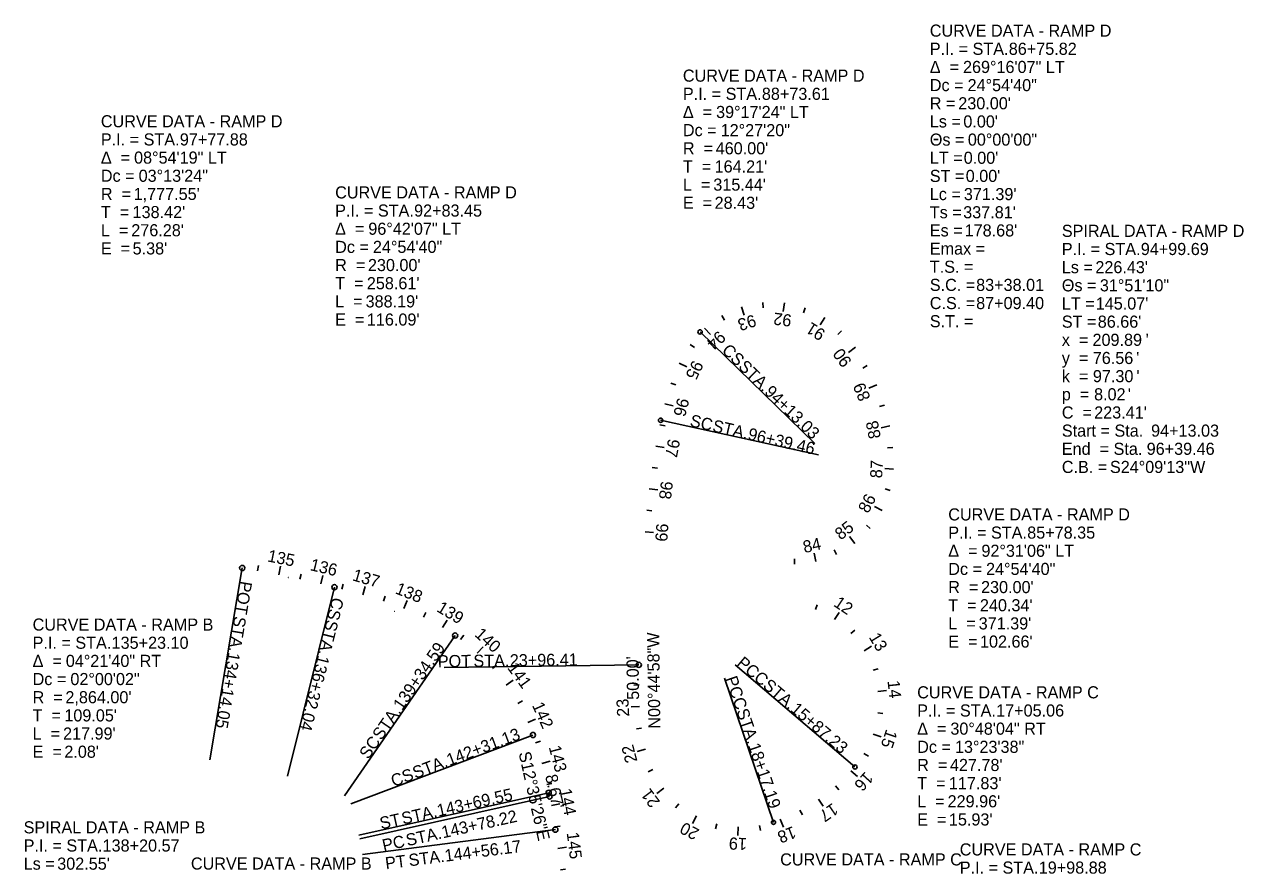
# Model space of a CAD drawing. Extents: x 213054 to 253479, y 525432 to 554138.
# Drawn here: x 213057 to 215878, y 552181 to 554138 of the extents above; entities that cross this region are included whole.
import ezdxf

# ---------------------------------------------------------------- set-up
doc = ezdxf.new("R2010")
doc.units = 0
for name, color, linetype in [('_CIVIL_CONSTRUCTION', 7, 'Continuous'), ('DV_X_Section_VMS_Line', 7, 'Continuous'), ('RW_X_CL', 7, 'Continuous'), ('RW_X_CL_100_Bearings', 7, 'Continuous'), ('RW_X_CL_100_Cardinal_Points', 7, 'Continuous'), ('SC_Scratch1', 7, 'Continuous')]:
    doc.layers.add(name, color=color, linetype=linetype)

msp = doc.modelspace()

# ---------------------------------------------------------------- linework, layer by layer
at = {"layer": 'RW_X_CL'}
for centre in [(213667.9, 552858.6), (213914.2, 552780.5)]:
    msp.add_circle(centre, 0.05, dxfattribs=at)
at = {"layer": 'RW_X_CL_100_Cardinal_Points'}
for p, q in [((214765.4, 553494.8), (214766.4, 553482.8)), ((214815.3, 553493.9), (214812.7, 553474)), ((214716.4, 553484.9), (214722.5, 553465.8)), ((214863.8, 553482.2), (214859.7, 553470.9)), ((214670.8, 553464.7), (214676.8, 553454.3)), ((214908.7, 553460.4), (214898, 553443.5)), ((214630.6, 553435.1), (214644.1, 553420.4)), ((214947.8, 553429.4), (214939.3, 553420.8)), ((214597.6, 553397.7), (214607.4, 553390.7)), ((214979.8, 553391.1), (214963.6, 553379.3)), ((214572.1, 553354.7), (214590.1, 553345.9)), ((215006.9, 553349.1), (214996.5, 553343.2)), ((214553.1, 553308.5), (214564.4, 553304.6)), ((215029.4, 553304.5), (215011, 553296.5)), ((214538.9, 553260.6), (214558.3, 553255.6)), ((215046.8, 553257.6), (215035.4, 553254.1)), ((214527.6, 553211.9), (214539.4, 553209.4)), ((215059.1, 553209.2), (215039.5, 553205.3)), ((214517.9, 553162.8), (214537.6, 553159.2)), ((215066, 553159.7), (215054.1, 553158.7)), ((214509.6, 553113.5), (214521.5, 553111.7)), ((215067.5, 553109.7), (215047.5, 553110.6)), ((214502.7, 553064), (214522.5, 553061.5)), ((215059.9, 553060.4), (215048.3, 553063.5)), ((214497.1, 553014.3), (214509.1, 553013.2)), ((215041.8, 553013.9), (215024.1, 553023.1)), ((214493, 552964.5), (214512.9, 552963.1)), ((215014.2, 552972.4), (215005, 552980.1)), ((214978.2, 552937.8), (214966, 552953.6)), ((214838.8, 552889.9), (214838.8, 552901.9)), ((214888.4, 552895.5), (214884, 552915.1)), ((214935.6, 552911.8), (214930.5, 552922.6)), ((213596.6, 552874.6), (213598.7, 552886.4)), ((213645.7, 552865.2), (213649.6, 552884.8)), ((213694.7, 552855), (213697.2, 552866.7)), ((213743.4, 552844), (213748, 552863.4)), ((213792, 552832), (213795, 552843.7)), ((213840.2, 552819), (213845.8, 552838.2)), ((213888, 552804.2), (213891.8, 552815.6)), ((213935, 552787), (213942.4, 552805.6)), ((214887.1, 552784.6), (214891.5, 552795.8)), ((213980.7, 552766.9), (213985.9, 552777.7)), ((214024.7, 552743.2), (214035, 552760.4)), ((214931.3, 552761.4), (214942.5, 552777.9)), ((214969.4, 552729.1), (214978.1, 552737.4)), ((214066.4, 552715.6), (214073.5, 552725.2)), ((214105, 552683.9), (214118.5, 552698.7)), ((214999.7, 552689.5), (215016.8, 552699.8)), ((214140.2, 552648.4), (214149.1, 552656.4)), ((215020.7, 552644.2), (215032, 552648)), ((214171.6, 552609.5), (214187.8, 552621.3)), ((214479.2, 552610.4), (214467.2, 552610.2)), ((215031.4, 552595.5), (215051.3, 552597.6)), ((214198.9, 552567.6), (214209.3, 552573.7)), ((214480.6, 552560.4), (214460.6, 552559.4)), ((215031.4, 552545.6), (215043.3, 552544.3)), ((214221.8, 552523.2), (214240, 552531.4)), ((214484.9, 552510.6), (214473, 552509)), ((214240, 552476.7), (214251.4, 552480.5)), ((215020.6, 552496.8), (215039.5, 552490.4)), ((214494.3, 552461.5), (214475, 552456.4)), ((214999.5, 552451.6), (215009.8, 552445.4)), ((214254.2, 552428.7), (214273.6, 552433.8)), ((214511.1, 552414.5), (214500.2, 552409.4)), ((214969.3, 552411.8), (214984.2, 552398.4)), ((214265.9, 552380.1), (214277.6, 552382.8)), ((214536.7, 552371.6), (214520.7, 552359.6)), ((214933.7, 552376.8), (214941.6, 552367.8)), ((214894.2, 552346.2), (214905.5, 552329.7)), ((214276.5, 552331.2), (214296.2, 552335.1)), ((214571, 552335.4), (214563.2, 552326.2)), ((214851.4, 552320.4), (214857, 552309.8)), ((214284.7, 552281.9), (214296.6, 552283.5)), ((214612.4, 552307.6), (214603.1, 552289.8)), ((214658.9, 552289.5), (214655.8, 552277.9)), ((214708.2, 552282.1), (214707.5, 552262.1)), ((214758, 552285.6), (214760.2, 552273.8)), ((214805.9, 552299.7), (214813.1, 552281.1)), ((214291.2, 552232.3), (214311, 552234.9)), ((214297.5, 552182.7), (214309.4, 552184.3))]:
    msp.add_line(p, q, dxfattribs=at)
at = {"layer": 'SC_Scratch1'}
for p, q in [((214620.5, 553426.8), (214886.2, 553168.5)), ((214528.9, 553222.4), (214894.1, 553142.5)), ((213561.2, 552880.8), (213486.4, 552437)), ((213774.6, 552836.4), (213666.3, 552399.6)), ((214053.8, 552724.5), (213798, 552354.3)), ((214478.6, 552656.8), (214028.7, 552650.9)), ((214978.6, 552420.7), (214701.3, 552657.1)), ((214790.2, 552292.6), (214677, 552626.1)), ((214233.7, 552494.5), (213812.7, 552335.5)), ((214270.2, 552361.1), (213831, 552263)), ((214272.1, 552352.5), (213832.9, 552254.4)), ((214285.6, 552275.8), (213839.2, 552218.3))]:
    msp.add_line(p, q, dxfattribs=at)
for centre, radius in [((214620.5, 553426.8), 4.94), ((214528.9, 553222.4), 4.99), ((213561.2, 552880.8), 6), ((213774.6, 552836.4), 6), ((214053.8, 552724.5), 6), ((214478.6, 552656.8), 6), ((214233.7, 552494.5), 6), ((214978.6, 552420.7), 4.86), ((214270.2, 552361.1), 6), ((214272.1, 552352.5), 6), ((214285.6, 552275.8), 6), ((214790.2, 552292.6), 4.69)]:
    msp.add_circle(centre, radius, dxfattribs=at)

# ---------------------------------------------------------------- texts
at = {"layer": '_CIVIL_CONSTRUCTION'}
for s, p in [('CURVE DATA - RAMP D', (215151.8, 554109.5)), ('P.I. = STA. ', (215151.8, 554067.5)), ('86+75.82', (215334.5, 554067.5)), ('CURVE DATA - RAMP D', (214580.6, 554005.4)), ('Δ  = ', (215151.8, 554025.5)), ('269°16\'07" LT', (215228.6, 554025.5)), ('Dc = ', (215151.8, 553983.5)), ('24°54\'40"', (215239.2, 553983.5)), ('P.I. = STA. ', (214580.6, 553963.4)), ('88+73.61', (214763.3, 553963.4)), ('Δ  = ', (214580.6, 553921.4)), ('39°17\'24" LT', (214657.4, 553921.4)), ('R = ', (215151.8, 553941.5)), ("230.00'", (215217.7, 553941.5)), ('CURVE DATA - RAMP D', (213234.2, 553899.9)), ('Ls = ', (215151.8, 553899.5)), ("0.00'", (215229.4, 553899.5)), ('Dc = ', (214580.6, 553879.4)), ('12°27\'20"', (214668, 553879.4)), ('P.I. = STA. ', (213234.2, 553857.9)), ('97+77.88', (213416.9, 553857.9)), ('R  = ', (214580.6, 553837.4)), ("460.00'", (214656.5, 553837.4)), ('Θs = ', (215151.8, 553857.5)), ('00°00\'00"', (215239.8, 553857.5)), ('Δ  = ', (213234.2, 553815.9)), ('08°54\'19" LT', (213311, 553815.9)), ('LT = ', (215151.8, 553815.5)), ("0.00'", (215230.3, 553815.5)), ('T  = ', (214580.6, 553795.4)), ("164.21'", (214654, 553795.4)), ('Dc = ', (213234.2, 553773.9)), ('03°13\'24"', (213321.6, 553773.9)), ('L  = ', (214580.6, 553753.4)), ("315.44'", (214651, 553753.4)), ('ST = ', (215151.8, 553773.5)), ("0.00'", (215234.9, 553773.5)), ('R  = ', (213234.2, 553731.9)), ("1,777.55'", (213310, 553731.9)), ('CURVE DATA - RAMP D', (213776.2, 553735.4)), ('Lc = ', (215151.8, 553731.5)), ("371.39'", (215230.6, 553731.5)), ('P.I. = STA. ', (213776.2, 553693.4)), ('92+83.45', (213958.8, 553693.4)), ('E  = ', (214580.6, 553711.4)), ("28.43'", (214654, 553711.4)), ('T  = ', (213234.2, 553689.9)), ("138.42'", (213307.6, 553689.9)), ('Ts = ', (215151.8, 553689.5)), ("337.81'", (215229.1, 553689.5)), ('L  = ', (213234.2, 553647.9)), ("276.28'", (213304.6, 553647.9)), ('Δ  = ', (213776.2, 553651.4)), ('96°42\'07" LT', (213852.9, 553651.4)), ('Es = ', (215151.8, 553647.5)), ("178.68'", (215232.4, 553647.5)), ('SPIRAL DATA - RAMP D', (215457.2, 553646.5)), ('Dc = ', (213776.2, 553609.4)), ('24°54\'40"', (213863.6, 553609.4)), ('E  = ', (213234.2, 553605.9)), ("5.38'", (213307.6, 553605.9)), ('Emax = ', (215151.8, 553605.5)), ('P.I. = STA. ', (215457.2, 553604.5)), ('94+99.69', (215639.9, 553604.5)), ('R  = ', (213776.2, 553567.4)), ("230.00'", (213852, 553567.4)), ('T.S. = ', (215151.8, 553563.5)), ('Ls = ', (215457.2, 553562.5)), ("226.43'", (215534.8, 553562.5)), ('T  = ', (213776.2, 553525.4)), ("258.61'", (213849.5, 553525.4)), ('S.C. = ', (215151.8, 553521.5)), ('83+38.01', (215259, 553521.5)), ('Θs = ', (215457.2, 553520.5)), ('31°51\'10"', (215545.2, 553520.5)), ('L  = ', (213776.2, 553483.4)), ("388.19'", (213846.6, 553483.4)), ('C.S. = ', (215151.8, 553479.5)), ('87+09.40', (215259, 553479.5)), ('LT = ', (215457.2, 553478.5)), ("145.07'", (215535.7, 553478.5)), ('E  = ', (213776.2, 553441.4)), ("116.09'", (213849.6, 553441.4)), ('S.T. = ', (215151.8, 553437.5)), ('ST = ', (215457.2, 553436.5)), ("86.66'", (215540.3, 553436.5)), ('x  = ', (215457.2, 553394.5)), ('209.89', (215528.2, 553394.5)), ("'", (215651.1, 553394.5)), ('76.56', (215528.8, 553352.5)), ("'", (215629.4, 553352.5)), ('y  = ', (215457.2, 553352.5)), ('k  = ', (215457.2, 553310.5)), ('97.30', (215529.1, 553310.5)), ("'", (215629.7, 553310.5)), ('8.02', (215531.8, 553268.5)), ("'", (215610, 553268.5)), ('p  = ', (215457.2, 553268.5)), ('C  = ', (215457.2, 553226.5)), ("223.41'", (215532.1, 553226.5)), ('Start = Sta. ', (215457.2, 553184.5)), ('94+13.03', (215663.7, 553184.5)), ('End  = Sta. ', (215457.2, 553142.5)), ('96+39.46', (215653.5, 553142.5)), ('C.B. = ', (215457.2, 553100.5)), ('S24°09\'13"W', (215568.5, 553100.5)), ('CURVE DATA - RAMP D', (215194.5, 552990.7)), ('P.I. = STA. ', (215194.5, 552948.7)), ('85+78.35', (215377.1, 552948.7)), ('Δ  = ', (215194.5, 552906.7)), ('92°31\'06" LT', (215271.2, 552906.7)), ('Dc = ', (215194.5, 552864.7)), ('24°54\'40"', (215281.9, 552864.7)), ('R  = ', (215194.5, 552822.7)), ("230.00'", (215270.3, 552822.7)), ('T  = ', (215194.5, 552780.7)), ("240.34'", (215267.8, 552780.7)), ('CURVE DATA - RAMP B', (213076.3, 552736)), ('L  = ', (215194.5, 552738.7)), ("371.39'", (215264.9, 552738.7)), ('P.I. = STA. ', (213076.3, 552694)), ('135+23.10', (213259, 552694)), ('E  = ', (215194.5, 552696.7)), ("102.66'", (215267.9, 552696.7)), ('Δ  = ', (213076.3, 552652)), ('04°21\'40" RT', (213153.1, 552652)), ('Dc = ', (213076.3, 552610)), ('02°00\'02"', (213163.7, 552610)), ('R  = ', (213076.3, 552568)), ("2,864.00'", (213152.1, 552568)), ('CURVE DATA - RAMP C', (215122.6, 552579.3)), ('P.I. = STA. ', (215122.6, 552537.3)), ('17+05.06', (215305.3, 552537.3)), ('T  = ', (213076.3, 552526)), ("109.05'", (213149.7, 552526)), ('L  = ', (213076.3, 552484)), ("217.99'", (213146.7, 552484)), ('Δ  = ', (215122.6, 552495.3)), ('30°48\'04" RT', (215199.4, 552495.3)), ('Dc = ', (215122.6, 552453.3)), ('13°23\'38"', (215210, 552453.3)), ('E  = ', (213076.3, 552442)), ("2.08'", (213149.7, 552442)), ('R  = ', (215122.6, 552411.3)), ("427.78'", (215198.4, 552411.3)), ('T  = ', (215122.6, 552369.3)), ("117.83'", (215196, 552369.3)), ('L  = ', (215122.6, 552327.3)), ("229.96'", (215193, 552327.3)), ('E  = ', (215122.6, 552285.3)), ("15.93'", (215196, 552285.3)), ('SPIRAL DATA - RAMP B', (213055.6, 552267.1)), ('P.I. = STA. ', (213055.6, 552225.1)), ('138+20.57', (213238.2, 552225.1)), ('CURVE DATA - RAMP C', (215221.1, 552216)), ('Ls = ', (213055.6, 552183.1)), ("302.55'", (213133.2, 552183.1)), ('CURVE DATA - RAMP B', (213442.5, 552183.4)), ('CURVE DATA - RAMP C', (214805.7, 552192.9)), ('P.I. = STA. ', (215221.1, 552174)), ('19+98.88', (215403.8, 552174))]:
    msp.add_text(s, height=28, dxfattribs=at).set_placement(p)
at = {"layer": 'DV_X_Section_VMS_Line'}
for s, rotation, p in [('N00°44\'58"W', 90.7495, (214528.6, 552509.3)), ('S12°35\'26"E', 282.5905, (214200.4, 552453.1))]:
    msp.add_text(s, height=28, rotation=rotation, dxfattribs=at).set_placement(p)
at = {"layer": 'RW_X_CL_100_Bearings'}
for s, rotation, p in [("50.00'", 90.7495, (214479.3, 552576.1)), ("8.67'", 282.5905, (214261.8, 552400.3))]:
    msp.add_text(s, height=28, rotation=rotation, dxfattribs=at).set_placement(p)
at = {"layer": 'RW_X_CL_100_Cardinal_Points'}
for s, rotation, p in [('93', 197.649, (214744.6, 553467.6)), ('92', 172.7378, (214833.5, 553466.3)), ('91', 147.8266, (214912.6, 553428.4)), ('94', 222.5602, (214663.4, 553431.3)), ('90', 126.0098, (214972.7, 553358.3)), ('95', 243.8491, (214604.2, 553363.3)), ('89', 113.5542, (215015.3, 553274.3)), ('96', 255.6412, (214568.7, 553276.1)), ('88', 101.0986, (215038.8, 553182.6)), ('97', 259.6102, (214546.7, 553180.9)), ('87', 87.4719, (215041.5, 553087.9)), ('98', 262.8335, (214530.2, 553082.9)), ('86', 62.5607, (215009.3, 553005.5)), ('85', 37.6495, (214945.6, 552944.2)), ('99', 266.0568, (214519.4, 552984.7)), ('84', 12.7382, (214861.9, 552915.2)), ('135', 348.7142, (213618.2, 552896.2)), ('136', 346.7136, (213716.5, 552876)), ('137', 343.9733, (213814.3, 552852.5)), ('138', 338.1938, (213913.3, 552822.6)), ('139', 329.2107, (214009, 552781.7)), ('12', 326.0158, (214927.3, 552794.2)), ('140', 317.7094, (214097.1, 552724.9)), ('13', 301.1046, (215009.9, 552720.8)), ('141', 306.0164, (214173.3, 552649.7)), ('14', 276.1934, (215053.9, 552619.6)), ('142', 294.3234, (214231.1, 552563.4)), ('23', 92.7844, (214456.6, 552537.6)), ('15', 251.2822, (215051.3, 552509.5)), ('143', 284.6336, (214270.1, 552466.7)), ('22', 104.8418, (214475.7, 552434.2)), ('16', 227.8422, (215002.9, 552411.7)), ('144', 281.1225, (214294.8, 552368.2)), ('21', 127.0961, (214529, 552340.3)), ('17', 214.4483, (214927.3, 552338.6)), ('20', 152.4332, (214620.6, 552275.1)), ('18', 201.0544, (214835.6, 552284.4)), ('145', 277.3361, (214311.7, 552268.3)), ('19', 177.7703, (214729.3, 552256.2))]:
    msp.add_text(s, height=28, rotation=rotation, dxfattribs=at).set_placement(p)
at = {"layer": 'SC_Scratch1'}
for s, rotation, p in [('CS', 315.8061, (214668.9, 553381.8)), (' STA. ', 315.8061, (214699.7, 553351.8)), ('94+13.03', 315.8061, (214767.5, 553285.9)), ('SC', 346.9848, (214595.2, 553209.1)), (' STA. ', 346.9848, (214637.1, 553199.4)), ('96+39.46', 346.9848, (214729.2, 553178.1)), ('POT', 260.4337, (213556.8, 552852)), ('CS', 256.0727, (213769.5, 552814.4)), (' STA. ', 260.4337, (213544.8, 552780.9)), (' STA. ', 256.0727, (213759.2, 552772.7)), ('139+34.59', 55.3575, (213931, 552549.9)), ('134+14.05', 260.4337, (213529.1, 552687.7)), ('136+32.04', 256.0727, (213736.4, 552680.9)), ('POT', 0.7495, (214013.8, 552651.1)), (' STA. ', 0.7495, (214085.8, 552652)), ('23+96.41', 0.7495, (214180.3, 552653.3)), ('PCC', 319.5531, (214703.2, 552657.2)), ('PCC', 288.7521, (214678.5, 552625.4)), (' STA. ', 319.5531, (214755.7, 552612.5)), ('15+87.23', 319.5531, (214827.6, 552551.2)), (' STA. ', 55.3575, (213877.2, 552472.1)), (' STA. ', 288.7521, (214700.7, 552560.1)), ('142+31.13', 20.6828, (214040.3, 552422.7)), ('SC', 55.3575, (213852.8, 552436.7)), ('18+17.19', 288.7521, (214731.1, 552470.6)), (' STA. ', 20.6828, (213951.9, 552389.3)), ('CS', 20.6828, (213911.6, 552374.1)), ('143+69.55', 12.5905, (214015.1, 552305.7)), ('ST', 12.5905, (213882.7, 552276.2)), (' STA. ', 12.5905, (213922.9, 552285.1)), ('143+78.22', 12.5905, (214025.6, 552255.6)), ('PC', 12.5905, (213888.6, 552225)), (' STA. ', 12.5905, (213933.3, 552235)), (' STA. ', 7.3361, (213937.6, 552189.5)), ('144+56.17', 7.3361, (214031.3, 552201.5)), ('PT', 7.3361, (213893.8, 552183.8))]:
    msp.add_text(s, height=28, rotation=rotation, dxfattribs=at).set_placement(p)

doc.saveas('drawing.dxf')
